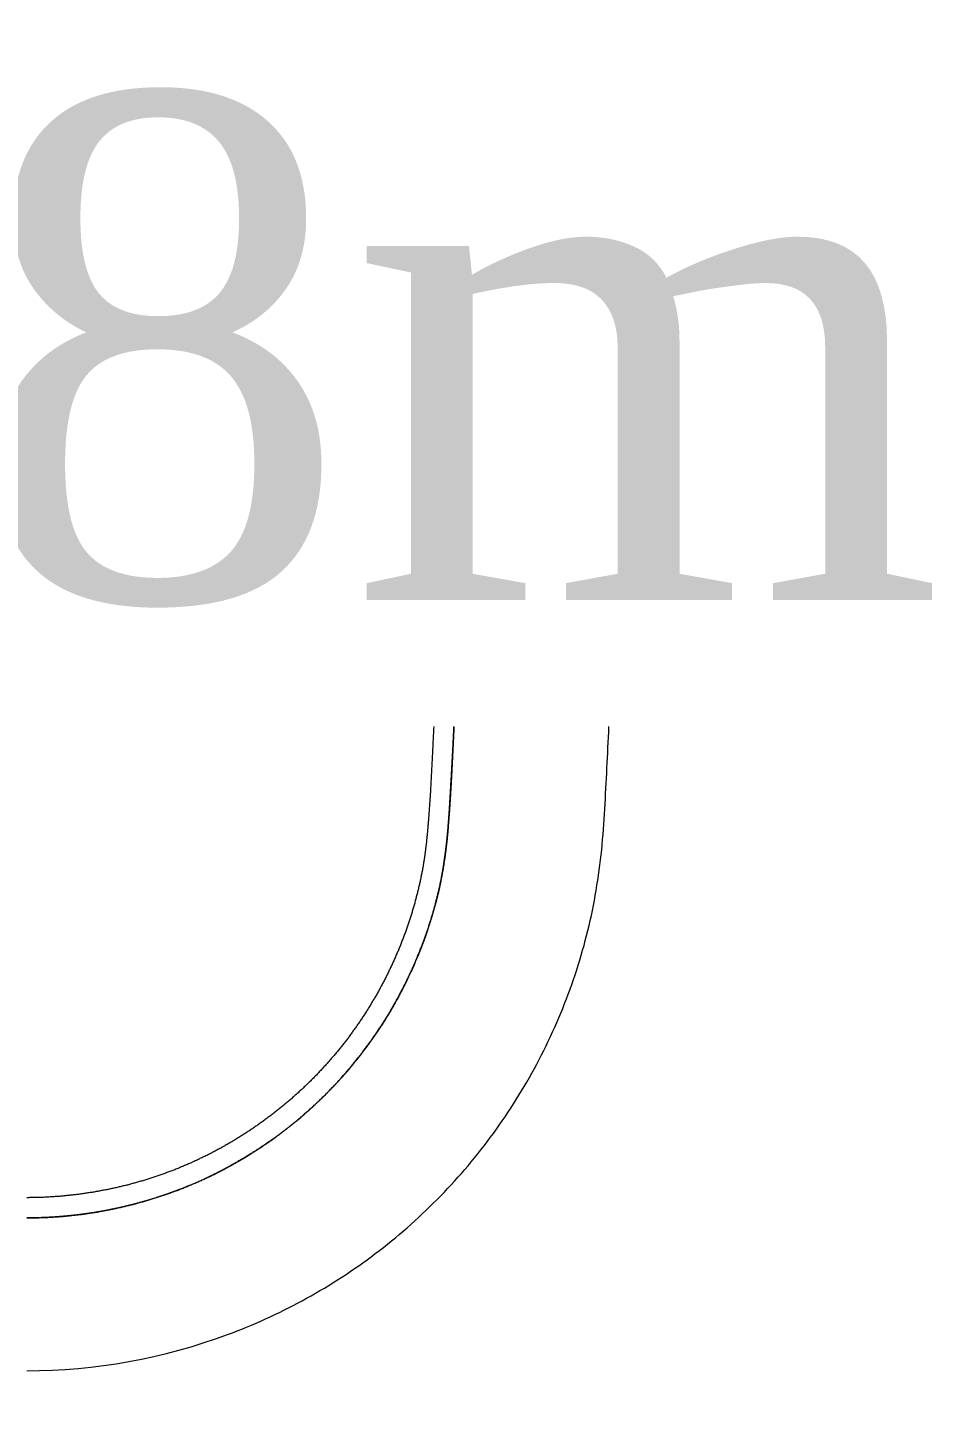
# Model space of a CAD drawing. Header units: millimetres. Extents: x 860 to 1444, y -43 to 267.
# Drawn here: x 1326.8619 to 1327.1323, y 259.6291 to 260.0381 of the extents above; entities that cross this region are included whole.
import ezdxf

# ---------------------------------------------------------------- set-up
doc = ezdxf.new("R2010")
doc.units = ezdxf.units.MM
doc.header["$MEASUREMENT"] = 0
doc.layers.add('furniture', color=251, linetype='Continuous', lineweight=5)
doc.layers.add('Furnitures', color=251, linetype='Continuous', lineweight=5)
doc.styles.add('Ari CENTER', font='times.ttf', dxfattribs={"height": 0.15})
doc.dimstyles.new('Ari New', dxfattribs={"dimtxt": 0.15, "dimasz": 0.1, "dimexe": 0.05, "dimexo": 0.25, "dimgap": 0.05, "dimtad": 0, "dimtoh": 1, "dimzin": 0, "dimdsep": 46, "dimtxsty": 'Ari CENTER', "dimblk": 'OBLIQUE', "dimcen": 0.09, "dimclrd": 251, "dimclre": 251, "dimclrt": 12, "dimadec": 0, "dimazin": 0, "dimtfac": 1, "dimtofl": 0, "dimtmove": 0, "dimatfit": 3, "dimldrblk": 'NONE', "dimfxl": 0, "dimtolj": 1, "dimtzin": 0, "dimarcsym": 0})

# ---------------------------------------------------------------- blocks, each defined once
blk = doc.blocks.new('nest 3')
at = {"layer": 'Furnitures', "color": 252, "true_color": 0x939598}
for p, q in [((14.841, 34.272), (14.841, 34.425)), ((14.841, 34.12), (14.841, 34.272)), ((14.841, 33.968), (14.841, 34.12)), ((14.841, 33.816), (14.841, 33.968)), ((14.841, 33.664), (14.841, 33.816)), ((14.841, 33.512), (14.841, 33.664)), ((14.841, 33.36), (14.841, 33.512)), ((14.841, 33.208), (14.841, 33.36)), ((14.841, 33.056), (14.841, 33.208)), ((14.841, 32.903), (14.841, 33.056)), ((14.841, 32.751), (14.841, 32.903)), ((14.841, 32.599), (14.841, 32.751)), ((14.841, 32.447), (14.841, 32.599)), ((14.841, 32.295), (14.841, 32.447)), ((14.839, 31.839), (14.84, 31.991)), ((14.84, 31.991), (14.841, 32.143)), ((14.841, 32.143), (14.841, 32.295)), ((14.837, 31.382), (14.838, 31.534)), ((14.838, 31.534), (14.839, 31.687)), ((14.839, 31.687), (14.839, 31.839)), ((14.836, 31.078), (14.837, 31.23)), ((14.837, 31.23), (14.837, 31.382)), ((14.834, 30.622), (14.835, 30.774)), ((14.835, 30.774), (14.836, 30.926)), ((14.836, 30.926), (14.836, 31.078)), ((14.832, 30.166), (14.833, 30.318)), ((14.833, 30.318), (14.834, 30.47)), ((14.834, 30.47), (14.834, 30.622)), ((1.805, 25.02), (1.747, 30.2)), ((14.83, 29.709), (14.831, 29.861)), ((14.831, 29.861), (14.832, 30.013)), ((14.832, 30.013), (14.832, 30.166)), ((14.828, 29.405), (14.829, 29.557)), ((14.829, 29.557), (14.83, 29.709)), ((14.823, 28.949), (14.825, 29.101)), ((14.825, 29.101), (14.826, 29.253)), ((14.826, 29.253), (14.828, 29.405)), ((14.819, 28.492), (14.82, 28.644)), ((14.82, 28.644), (14.822, 28.797)), ((14.822, 28.797), (14.823, 28.949)), ((14.816, 28.188), (14.817, 28.34)), ((14.817, 28.34), (14.819, 28.492)), ((14.811, 27.732), (14.813, 27.884)), ((14.813, 27.884), (14.814, 28.036)), ((14.814, 28.036), (14.816, 28.188)), ((14.806, 27.276), (14.808, 27.428)), ((14.808, 27.428), (14.809, 27.58)), ((14.809, 27.58), (14.811, 27.732)), ((14.803, 26.971), (14.805, 27.123)), ((14.805, 27.123), (14.806, 27.276)), ((14.796, 26.515), (14.798, 26.667)), ((14.798, 26.667), (14.801, 26.819)), ((14.801, 26.819), (14.803, 26.971)), ((14.789, 26.059), (14.791, 26.211)), ((14.791, 26.211), (14.793, 26.363)), ((14.793, 26.363), (14.796, 26.515)), ((14.784, 25.755), (14.786, 25.907)), ((14.786, 25.907), (14.789, 26.059)), ((14.776, 25.298), (14.779, 25.45)), ((14.779, 25.45), (14.781, 25.603)), ((14.781, 25.603), (14.784, 25.755)), ((14.769, 24.842), (14.771, 24.994)), ((14.771, 24.994), (14.774, 25.146)), ((14.774, 25.146), (14.776, 25.298)), ((14.763, 24.538), (14.766, 24.69)), ((14.766, 24.69), (14.769, 24.842)), ((14.753, 24.082), (14.757, 24.234)), ((14.757, 24.234), (14.76, 24.386)), ((14.76, 24.386), (14.763, 24.538)), ((14.743, 23.625), (14.746, 23.778)), ((14.746, 23.778), (14.75, 23.93)), ((14.75, 23.93), (14.753, 24.082)), ((14.733, 23.169), (14.736, 23.321)), ((14.736, 23.321), (14.74, 23.473)), ((14.74, 23.473), (14.743, 23.625)), ((14.726, 22.865), (14.729, 23.017)), ((14.729, 23.017), (14.733, 23.169)), ((14.716, 22.409), (14.719, 22.561)), ((14.719, 22.561), (14.723, 22.713)), ((14.723, 22.713), (14.726, 22.865)), ((14.704, 21.953), (14.708, 22.105)), ((14.708, 22.105), (14.712, 22.257)), ((14.712, 22.257), (14.716, 22.409)), ((14.695, 21.649), (14.7, 21.801)), ((14.7, 21.801), (14.704, 21.953)), ((14.683, 21.192), (14.687, 21.345)), ((14.687, 21.345), (14.691, 21.497)), ((14.691, 21.497), (14.695, 21.649)), ((14.67, 20.736), (14.674, 20.888)), ((14.674, 20.888), (14.678, 21.04)), ((14.678, 21.04), (14.683, 21.192)), ((14.661, 20.432), (14.666, 20.584)), ((14.666, 20.584), (14.67, 20.736)), ((14.647, 19.976), (14.652, 20.128)), ((14.652, 20.128), (14.657, 20.28)), ((14.657, 20.28), (14.661, 20.432)), ((14.632, 19.52), (14.637, 19.672)), ((14.637, 19.672), (14.642, 19.824)), ((14.642, 19.824), (14.647, 19.976)), ((14.622, 19.216), (14.627, 19.368)), ((14.627, 19.368), (14.632, 19.52)), ((14.606, 18.76), (14.611, 18.912)), ((14.611, 18.912), (14.616, 19.064)), ((14.616, 19.064), (14.622, 19.216)), ((14.591, 18.304), (14.596, 18.456)), ((14.596, 18.456), (14.601, 18.608)), ((14.601, 18.608), (14.606, 18.76)), ((14.574, 17.848), (14.58, 18)), ((14.58, 18), (14.586, 18.152)), ((14.586, 18.152), (14.591, 18.304)), ((14.562, 17.544), (14.568, 17.696)), ((14.568, 17.696), (14.574, 17.848)), ((14.545, 17.088), (14.551, 17.24)), ((14.551, 17.24), (14.556, 17.392)), ((14.556, 17.392), (14.562, 17.544)), ((14.527, 16.632), (14.533, 16.784)), ((14.533, 16.784), (14.539, 16.936)), ((14.539, 16.936), (14.545, 17.088)), ((14.514, 16.328), (14.52, 16.48)), ((14.52, 16.48), (14.527, 16.632)), ((14.495, 15.872), (14.501, 16.024)), ((14.501, 16.024), (14.508, 16.176)), ((14.508, 16.176), (14.514, 16.328)), ((14.476, 15.416), (14.482, 15.568)), ((14.482, 15.568), (14.489, 15.72)), ((14.489, 15.72), (14.495, 15.872)), ((14.462, 15.112), (14.469, 15.264)), ((14.469, 15.264), (14.476, 15.416)), ((14.443, 14.656), (14.449, 14.808)), ((14.449, 14.808), (14.456, 14.96)), ((14.456, 14.96), (14.462, 15.112)), ((14.422, 14.2), (14.429, 14.352)), ((14.429, 14.352), (14.436, 14.504)), ((14.436, 14.504), (14.443, 14.656)), ((14.408, 13.896), (14.415, 14.048)), ((14.415, 14.048), (14.422, 14.2)), ((14.388, 13.441), (14.395, 13.593)), ((14.395, 13.593), (14.402, 13.745)), ((14.402, 13.745), (14.408, 13.896)), ((14.367, 12.985), (14.374, 13.137)), ((14.374, 13.137), (14.381, 13.289)), ((14.381, 13.289), (14.388, 13.441)), ((14.345, 12.529), (14.352, 12.681)), ((14.352, 12.681), (14.36, 12.833)), ((14.36, 12.833), (14.367, 12.985)), ((14.33, 12.225), (14.338, 12.377)), ((14.338, 12.377), (14.345, 12.529)), ((14.307, 11.769), (14.315, 11.921)), ((14.315, 11.921), (14.323, 12.073)), ((14.323, 12.073), (14.33, 12.225)), ((14.283, 11.314), (14.291, 11.466)), ((14.291, 11.466), (14.299, 11.617)), ((14.299, 11.617), (14.307, 11.769)), ((14.265, 11.01), (14.274, 11.162)), ((14.274, 11.162), (14.283, 11.314)), ((14.234, 10.555), (14.244, 10.706)), ((14.244, 10.706), (14.255, 10.858)), ((14.255, 10.858), (14.265, 11.01)), ((14.197, 10.1), (14.21, 10.251)), ((14.21, 10.251), (14.223, 10.403)), ((14.223, 10.403), (14.234, 10.555)), ((14.167, 9.797), (14.182, 9.949)), ((14.182, 9.949), (14.197, 10.1)), ((14.11, 9.344), (14.129, 9.495)), ((14.129, 9.495), (14.149, 9.646)), ((14.149, 9.646), (14.167, 9.797)), ((14.043, 8.893), (14.067, 9.043)), ((14.067, 9.043), (14.091, 9.193)), ((14.091, 9.193), (14.11, 9.344)), ((13.965, 8.443), (13.994, 8.593)), ((13.994, 8.593), (14.019, 8.743)), ((14.019, 8.743), (14.043, 8.893)), ((13.907, 8.145), (13.936, 8.294)), ((13.936, 8.294), (13.965, 8.443)), ((13.808, 7.7), (13.842, 7.848)), ((13.842, 7.848), (13.876, 7.996)), ((13.876, 7.996), (13.907, 8.145)), ((13.698, 7.257), (13.737, 7.404)), ((13.737, 7.404), (13.773, 7.551)), ((13.773, 7.551), (13.808, 7.7)), ((13.576, 6.817), (13.619, 6.963)), ((13.619, 6.963), (13.659, 7.11)), ((13.659, 7.11), (13.698, 7.257)), ((13.488, 6.526), (13.532, 6.671)), ((13.532, 6.671), (13.576, 6.817)), ((13.346, 6.092), (13.394, 6.236)), ((13.394, 6.236), (13.443, 6.381)), ((13.443, 6.381), (13.488, 6.526)), ((13.192, 5.662), (13.245, 5.805)), ((13.245, 5.805), (13.298, 5.948)), ((13.298, 5.948), (13.346, 6.092)), ((13.027, 5.237), (13.085, 5.378)), ((13.085, 5.378), (13.14, 5.52)), ((13.14, 5.52), (13.192, 5.662)), ((12.854, 4.815), (12.911, 4.956)), ((12.911, 4.956), (12.969, 5.097)), ((12.969, 5.097), (13.027, 5.237)), ((12.664, 4.4), (12.727, 4.538)), ((12.727, 4.538), (12.791, 4.677)), ((12.791, 4.677), (12.854, 4.815)), ((12.466, 3.989), (12.535, 4.125)), ((12.535, 4.125), (12.601, 4.262)), ((12.601, 4.262), (12.664, 4.4)), ((12.26, 3.582), (12.329, 3.718)), ((12.329, 3.718), (12.397, 3.853)), ((12.397, 3.853), (12.466, 3.989)), ((12.039, 3.183), (12.112, 3.316)), ((12.112, 3.316), (12.186, 3.449)), ((12.186, 3.449), (12.26, 3.582)), ((11.808, 2.789), (11.887, 2.919)), ((11.887, 2.919), (11.965, 3.05)), ((11.965, 3.05), (12.039, 3.183)), ((11.569, 2.401), (11.651, 2.528)), ((11.651, 2.528), (11.73, 2.659)), ((11.73, 2.659), (11.808, 2.789)), ((11.319, 2.018), (11.402, 2.146)), ((11.402, 2.146), (11.486, 2.273)), ((11.486, 2.273), (11.569, 2.401)), ((10.97, 1.521), (11.059, 1.644)), ((11.059, 1.644), (11.147, 1.768)), ((11.147, 1.768), (11.233, 1.893)), ((11.233, 1.893), (11.319, 2.018)), ((10.697, 1.155), (10.788, 1.276)), ((10.788, 1.276), (10.88, 1.398)), ((10.88, 1.398), (10.97, 1.521)), ((10.413, 0.798), (10.509, 0.916)), ((10.509, 0.916), (10.603, 1.035)), ((10.603, 1.035), (10.697, 1.155)), ((10.021, 0.332), (10.12, 0.448)), ((10.12, 0.448), (10.219, 0.563)), ((10.219, 0.563), (10.316, 0.68)), ((10.316, 0.68), (10.413, 0.798)), ((9.716, -0.007), (9.819, 0.105)), ((9.819, 0.105), (9.92, 0.219)), ((9.92, 0.219), (10.021, 0.332)), ((9.296, -0.447), (9.402, -0.339)), ((9.402, -0.339), (9.508, -0.229)), ((9.508, -0.229), (9.613, -0.119)), ((9.613, -0.119), (9.716, -0.007)), ((8.86, -0.872), (8.97, -0.767)), ((8.97, -0.767), (9.08, -0.662)), ((9.08, -0.662), (9.188, -0.555)), ((9.188, -0.555), (9.296, -0.447)), ((8.41, -1.281), (8.524, -1.18)), ((8.524, -1.18), (8.637, -1.079)), ((8.637, -1.079), (8.749, -0.975)), ((8.749, -0.975), (8.86, -0.872)), ((7.945, -1.673), (8.062, -1.577)), ((8.062, -1.577), (8.179, -1.479)), ((8.179, -1.479), (8.295, -1.38)), ((8.295, -1.38), (8.41, -1.281)), ((7.467, -2.049), (7.588, -1.957)), ((7.588, -1.957), (7.707, -1.863)), ((7.707, -1.863), (7.827, -1.769)), ((7.827, -1.769), (7.945, -1.673)), ((6.851, -2.495), (6.975, -2.408)), ((6.975, -2.408), (7.1, -2.32)), ((7.1, -2.32), (7.222, -2.231)), ((7.222, -2.231), (7.345, -2.141)), ((7.345, -2.141), (7.467, -2.049)), ((6.215, -2.913), (6.344, -2.832)), ((6.344, -2.832), (6.472, -2.749)), ((6.472, -2.749), (6.599, -2.666)), ((6.599, -2.666), (6.725, -2.581)), ((6.725, -2.581), (6.851, -2.495)), ((5.562, -3.302), (5.694, -3.227)), ((5.694, -3.227), (5.825, -3.15)), ((5.825, -3.15), (5.956, -3.073)), ((5.956, -3.073), (6.086, -2.993)), ((6.086, -2.993), (6.215, -2.913)), ((4.756, -3.731), (4.892, -3.663)), ((4.892, -3.663), (5.027, -3.593)), ((5.027, -3.593), (5.162, -3.523)), ((5.162, -3.523), (5.296, -3.45)), ((5.296, -3.45), (5.43, -3.378)), ((5.43, -3.378), (5.562, -3.302)), ((3.929, -4.116), (4.068, -4.055)), ((4.068, -4.055), (4.207, -3.992)), ((4.207, -3.992), (4.345, -3.929)), ((4.345, -3.929), (4.483, -3.864)), ((4.483, -3.864), (4.62, -3.798)), ((4.62, -3.798), (4.756, -3.731)), ((3.082, -4.457), (3.225, -4.402)), ((3.225, -4.402), (3.367, -4.348)), ((3.367, -4.348), (3.508, -4.292)), ((3.508, -4.292), (3.649, -4.234)), ((3.649, -4.234), (3.789, -4.176)), ((3.789, -4.176), (3.929, -4.116))]:
    blk.add_line(p, q, dxfattribs=at)
blk.add_arc((-2.922, 11.716), 17.251, 270.147, 290.3691, dxfattribs=at)
for points in [[(-2.878, 34.308), (-2.481, 34.302)], [(-2.289, 34.298), (-2.878, 34.308)], [(-2.481, 34.302), (-2.085, 34.291)], [(-1.715, 34.271), (-2.289, 34.298)], [(-2.085, 34.291), (-1.888, 34.282)], [(-1.888, 34.282), (-1.69, 34.271)], [(-1.154, 34.227), (-1.715, 34.271)], [(-1.69, 34.271), (-1.641, 34.268)], [(-1.641, 34.268), (-1.592, 34.265)], [(-1.592, 34.265), (-1.543, 34.262)], [(-1.543, 34.262), (-1.494, 34.258)], [(-1.494, 34.258), (-1.395, 34.251)], [(-1.395, 34.251), (-1.297, 34.243)], [(-1.297, 34.243), (-0.905, 34.206)], [(-0.607, 34.168), (-1.154, 34.227)], [(-0.905, 34.206), (-0.514, 34.16)], [(-0.074, 34.092), (-0.607, 34.168)], [(-0.514, 34.16), (-0.125, 34.105)], [(-0.125, 34.105), (0.262, 34.039)], [(0.445, 34.001), (-0.074, 34.092)], [(0.262, 34.039), (0.648, 33.963)], [(0.951, 33.893), (0.445, 34.001)], [(0.648, 33.963), (1.032, 33.876)], [(-2.878, 33.708), (-2.376, 33.7)], [(-2.376, 33.7), (-1.875, 33.68)], [(-1.875, 33.68), (-1.374, 33.647)], [(-1.374, 33.647), (-0.873, 33.598)], [(-0.873, 33.598), (-0.374, 33.535)], [(1.443, 33.768), (0.951, 33.893)], [(1.032, 33.876), (1.223, 33.829)], [(1.223, 33.829), (1.414, 33.778)], [(1.414, 33.778), (1.51, 33.752)], [(1.92, 33.628), (1.443, 33.768)], [(1.51, 33.752), (1.605, 33.725)], [(1.605, 33.725), (1.7, 33.697)], [(1.7, 33.697), (1.795, 33.668)], [(1.795, 33.668), (2.173, 33.546)], [(2.384, 33.471), (1.92, 33.628)], [(2.173, 33.546), (2.547, 33.412)], [(-0.374, 33.535), (0.123, 33.454)], [(0.123, 33.454), (0.616, 33.355)], [(0.616, 33.355), (1.106, 33.238)], [(1.106, 33.238), (1.591, 33.102)], [(2.835, 33.299), (2.384, 33.471)], [(2.547, 33.412), (2.732, 33.34)], [(2.732, 33.34), (2.916, 33.266)], [(3.271, 33.11), (2.835, 33.299)], [(2.916, 33.266), (2.961, 33.247)], [(2.961, 33.247), (3.007, 33.227)], [(3.007, 33.227), (3.052, 33.208)], [(3.052, 33.208), (3.097, 33.188)], [(3.097, 33.188), (3.187, 33.148)], [(3.187, 33.148), (3.277, 33.108)], [(1.591, 33.102), (2.07, 32.946)], [(2.07, 32.946), (2.541, 32.77)], [(2.541, 32.77), (3.003, 32.572)], [(3.679, 32.912), (3.271, 33.11)], [(3.277, 33.108), (3.631, 32.937)], [(3.631, 32.937), (3.979, 32.754)], [(4.076, 32.699), (3.679, 32.912)], [(3.979, 32.754), (4.15, 32.657)], [(3.003, 32.572), (3.456, 32.352)], [(3.456, 32.352), (3.897, 32.11)], [(4.463, 32.469), (4.076, 32.699)], [(4.15, 32.657), (4.319, 32.558)], [(4.319, 32.558), (4.403, 32.507)], [(4.403, 32.507), (4.486, 32.455)], [(4.84, 32.224), (4.463, 32.469)], [(4.486, 32.455), (4.57, 32.403)], [(4.57, 32.403), (4.652, 32.349)], [(4.652, 32.349), (4.979, 32.128)], [(3.897, 32.11), (4.326, 31.845)], [(5.206, 31.963), (4.84, 32.224)], [(4.979, 32.128), (5.299, 31.894)], [(5.562, 31.686), (5.206, 31.963)], [(4.326, 31.845), (4.74, 31.56)], [(4.74, 31.56), (5.14, 31.255)], [(5.299, 31.894), (5.455, 31.772)], [(5.455, 31.772), (5.61, 31.647)], [(5.907, 31.393), (5.562, 31.686)], [(5.61, 31.647), (5.687, 31.584)], [(5.687, 31.584), (5.762, 31.52)], [(5.762, 31.52), (5.8, 31.487)], [(-2.878, 31.212), (-0.949, 31.202)], [(-0.949, 31.202), (0.979, 31.177)], [(0.979, 31.177), (0.985, 31.177)], [(0.985, 31.177), (0.991, 31.177)], [(0.991, 31.177), (0.997, 31.176)], [(0.997, 31.176), (1.002, 31.176)], [(1.002, 31.176), (1.008, 31.176)], [(1.008, 31.176), (1.014, 31.175)], [(1.014, 31.175), (1.02, 31.175)], [(1.02, 31.175), (1.026, 31.174)], [(1.026, 31.174), (1.032, 31.173)], [(1.032, 31.173), (1.038, 31.173)], [(1.038, 31.173), (1.044, 31.172)], [(1.044, 31.172), (1.051, 31.171)], [(1.051, 31.171), (1.057, 31.17)], [(1.057, 31.17), (1.063, 31.169)], [(1.063, 31.169), (1.069, 31.168)], [(1.069, 31.168), (1.075, 31.167)], [(1.075, 31.167), (1.081, 31.166)], [(1.081, 31.166), (1.088, 31.164)], [(1.088, 31.164), (1.094, 31.163)], [(1.094, 31.163), (1.1, 31.161)], [(1.1, 31.161), (1.106, 31.16)], [(1.106, 31.16), (1.113, 31.158)], [(1.113, 31.158), (1.119, 31.157)], [(1.119, 31.157), (1.125, 31.155)], [(1.125, 31.155), (1.132, 31.153)], [(1.132, 31.153), (1.138, 31.151)], [(1.138, 31.151), (1.144, 31.149)], [(1.144, 31.149), (1.151, 31.147)], [(1.151, 31.147), (1.157, 31.145)], [(1.157, 31.145), (1.163, 31.143)], [(1.163, 31.143), (1.17, 31.141)], [(1.17, 31.141), (1.176, 31.138)], [(1.176, 31.138), (1.183, 31.136)], [(1.183, 31.136), (1.189, 31.133)], [(1.189, 31.133), (1.195, 31.131)], [(1.195, 31.131), (1.202, 31.128)], [(1.202, 31.128), (1.208, 31.126)], [(1.208, 31.126), (1.215, 31.123)], [(1.215, 31.123), (1.221, 31.12)], [(1.221, 31.12), (1.228, 31.117)], [(1.228, 31.117), (1.234, 31.114)], [(1.234, 31.114), (1.241, 31.111)], [(1.241, 31.111), (1.247, 31.107)], [(1.247, 31.107), (1.254, 31.104)], [(1.254, 31.104), (1.26, 31.101)], [(1.26, 31.101), (1.267, 31.097)], [(1.267, 31.097), (1.273, 31.094)], [(1.273, 31.094), (1.279, 31.09)], [(1.279, 31.09), (1.286, 31.086)], [(1.286, 31.086), (1.292, 31.083)], [(1.292, 31.083), (1.299, 31.079)], [(5.14, 31.255), (5.525, 30.93)], [(5.8, 31.487), (5.838, 31.455)], [(5.838, 31.455), (5.875, 31.422)], [(5.875, 31.422), (5.912, 31.389)], [(6.233, 31.093), (5.907, 31.393)], [(5.912, 31.389), (6.299, 31.031)], [(6.548, 30.779), (6.233, 31.093)], [(1.299, 31.079), (1.305, 31.075)], [(1.305, 31.075), (1.312, 31.071)], [(1.312, 31.071), (1.318, 31.067)], [(1.318, 31.067), (1.325, 31.063)], [(1.325, 31.063), (1.331, 31.058)], [(1.331, 31.058), (1.337, 31.054)], [(1.337, 31.054), (1.344, 31.049)], [(1.344, 31.049), (1.35, 31.045)], [(1.35, 31.045), (1.356, 31.04)], [(1.356, 31.04), (1.363, 31.036)], [(1.363, 31.036), (1.369, 31.031)], [(1.369, 31.031), (1.375, 31.026)], [(1.375, 31.026), (1.382, 31.021)], [(1.382, 31.021), (1.388, 31.016)], [(1.388, 31.016), (1.394, 31.011)], [(1.394, 31.011), (1.4, 31.006)], [(1.4, 31.006), (1.406, 31)], [(1.406, 31), (1.413, 30.995)], [(1.413, 30.995), (1.419, 30.989)], [(1.419, 30.989), (1.425, 30.984)], [(1.425, 30.984), (1.431, 30.978)], [(1.431, 30.978), (1.437, 30.973)], [(1.437, 30.973), (1.443, 30.967)], [(1.443, 30.967), (1.449, 30.961)], [(1.449, 30.961), (1.455, 30.955)], [(1.455, 30.955), (1.461, 30.949)], [(1.461, 30.949), (1.467, 30.943)], [(1.467, 30.943), (1.472, 30.937)], [(1.472, 30.937), (1.478, 30.93)], [(1.478, 30.93), (1.484, 30.924)], [(1.484, 30.924), (1.49, 30.917)], [(1.49, 30.917), (1.495, 30.911)], [(1.495, 30.911), (1.501, 30.904)], [(1.501, 30.904), (1.507, 30.898)], [(1.507, 30.898), (1.512, 30.891)], [(1.512, 30.891), (1.518, 30.884)], [(1.518, 30.884), (1.523, 30.877)], [(1.523, 30.877), (1.529, 30.87)], [(1.529, 30.87), (1.534, 30.863)], [(1.534, 30.863), (1.539, 30.856)], [(1.539, 30.856), (1.544, 30.849)], [(1.544, 30.849), (1.552, 30.838)], [(1.552, 30.838), (1.56, 30.827)], [(1.56, 30.827), (1.567, 30.815)], [(1.567, 30.815), (1.575, 30.803)], [(1.575, 30.803), (1.582, 30.792)], [(1.582, 30.792), (1.59, 30.779)], [(1.59, 30.779), (1.597, 30.767)], [(1.597, 30.767), (1.604, 30.754)], [(1.604, 30.754), (1.611, 30.741)], [(1.611, 30.741), (1.618, 30.728)], [(1.618, 30.729), (1.618, 30.73)], [(1.618, 30.73), (1.618, 30.73)], [(1.618, 30.73), (1.618, 30.73)], [(1.618, 30.73), (1.618, 30.73)], [(1.618, 30.73), (1.618, 30.73)], [(1.618, 30.73), (1.618, 30.73)], [(1.618, 30.73), (1.619, 30.729)], [(1.618, 30.728), (1.625, 30.715)], [(1.619, 30.729), (1.619, 30.729)], [(1.619, 30.729), (1.62, 30.728)], [(1.62, 30.728), (1.621, 30.726)], [(1.621, 30.726), (1.626, 30.719)], [(1.625, 30.715), (1.632, 30.701)], [(1.626, 30.719), (1.631, 30.712)], [(1.631, 30.712), (1.648, 30.68)], [(1.632, 30.701), (1.639, 30.687)], [(1.639, 30.687), (1.645, 30.673)], [(1.648, 30.68), (1.664, 30.647)], [(5.525, 30.93), (5.841, 30.637)], [(6.299, 31.031), (6.666, 30.656)], [(6.851, 30.452), (6.548, 30.779)], [(1.645, 30.673), (1.652, 30.659)], [(1.652, 30.659), (1.658, 30.644)], [(1.658, 30.644), (1.664, 30.629)], [(1.664, 30.647), (1.704, 30.528)], [(1.664, 30.629), (1.67, 30.614)], [(1.67, 30.614), (1.675, 30.599)], [(1.675, 30.599), (1.681, 30.584)], [(1.681, 30.584), (1.686, 30.568)], [(1.686, 30.568), (1.691, 30.552)], [(1.691, 30.552), (1.696, 30.536)], [(1.696, 30.536), (1.701, 30.519)], [(1.701, 30.519), (1.706, 30.503)], [(1.704, 30.528), (1.731, 30.406)], [(1.706, 30.503), (1.71, 30.486)], [(1.71, 30.486), (1.714, 30.469)], [(1.714, 30.469), (1.718, 30.452)], [(1.718, 30.452), (1.721, 30.434)], [(1.721, 30.434), (1.725, 30.417)], [(1.725, 30.417), (1.728, 30.399)], [(1.728, 30.399), (1.731, 30.381)], [(1.731, 30.406), (1.743, 30.304)], [(1.731, 30.381), (1.734, 30.363)], [(1.734, 30.363), (1.736, 30.345)], [(1.736, 30.345), (1.738, 30.327)], [(1.738, 30.327), (1.74, 30.308)], [(1.74, 30.308), (1.742, 30.289)], [(1.742, 30.289), (1.743, 30.271)], [(1.743, 30.304), (1.747, 30.2)], [(1.743, 30.271), (1.745, 30.252)], [(5.841, 30.637), (6.146, 30.331)], [(6.146, 30.331), (6.437, 30.013)], [(6.666, 30.656), (7.014, 30.266)], [(7.142, 30.112), (6.851, 30.452)], [(7.014, 30.266), (7.263, 29.963)], [(1.745, 30.252), (1.745, 30.233)], [(1.745, 30.233), (1.746, 30.214)], [(1.746, 30.214), (1.747, 30.195)], [(6.437, 30.013), (6.716, 29.683)], [(7.421, 29.758), (7.142, 30.112)], [(7.263, 29.963), (7.502, 29.652)], [(6.716, 29.683), (6.982, 29.344)], [(7.689, 29.391), (7.421, 29.758)], [(7.502, 29.652), (7.617, 29.494)], [(7.617, 29.494), (7.73, 29.333)], [(6.982, 29.344), (7.235, 28.994)], [(7.946, 29.011), (7.689, 29.391)], [(7.73, 29.333), (7.786, 29.252)], [(7.786, 29.252), (7.841, 29.171)], [(7.841, 29.171), (7.868, 29.13)], [(7.868, 29.13), (7.896, 29.089)], [(7.896, 29.089), (7.923, 29.047)], [(7.923, 29.047), (7.949, 29.006)], [(7.235, 28.994), (7.474, 28.635)], [(7.474, 28.635), (7.736, 28.205)], [(8.218, 28.569), (7.946, 29.011)], [(7.949, 29.006), (8.159, 28.67)], [(8.159, 28.67), (8.358, 28.327)], [(8.473, 28.115), (8.218, 28.569)], [(8.358, 28.327), (8.454, 28.153)], [(7.736, 28.205), (7.979, 27.766)], [(8.454, 28.153), (8.546, 27.977)], [(8.711, 27.649), (8.473, 28.115)], [(8.546, 27.977), (8.592, 27.889)], [(8.592, 27.889), (8.636, 27.8)], [(7.979, 27.766), (8.204, 27.316)], [(8.636, 27.8), (8.68, 27.712)], [(8.68, 27.712), (8.723, 27.623)], [(8.93, 27.169), (8.711, 27.649)], [(8.723, 27.623), (8.889, 27.264)], [(8.204, 27.316), (8.411, 26.858)], [(8.889, 27.264), (9.044, 26.902)], [(9.133, 26.676), (8.93, 27.169)], [(1.8, 26.815), (1.8, 26.816)], [(8.411, 26.858), (8.6, 26.391)], [(9.044, 26.902), (9.187, 26.536)], [(9.318, 26.171), (9.133, 26.676)], [(8.6, 26.391), (8.77, 25.918)], [(9.187, 26.536), (9.32, 26.166)], [(8.77, 25.918), (8.923, 25.438)], [(9.478, 25.675), (9.318, 26.171)], [(9.32, 26.166), (9.443, 25.792)], [(9.443, 25.792), (9.555, 25.414)], [(8.923, 25.438), (9.058, 24.953)], [(9.621, 25.172), (9.478, 25.675)], [(9.555, 25.414), (9.607, 25.224)], [(1.794, 24.89), (1.805, 25.02)], [(9.058, 24.953), (9.175, 24.463)], [(9.607, 25.224), (9.657, 25.033)], [(9.746, 24.662), (9.621, 25.172)], [(9.657, 25.033), (9.704, 24.841)], [(1.731, 24.388), (1.755, 24.547)], [(1.748, 24.51), (1.754, 24.552)], [(1.754, 24.552), (1.76, 24.595)], [(1.755, 24.547), (1.767, 24.636)], [(1.76, 24.595), (1.766, 24.638)], [(1.766, 24.638), (1.769, 24.66)], [(1.767, 24.636), (1.777, 24.726)], [(1.769, 24.66), (1.772, 24.682)], [(1.772, 24.682), (1.773, 24.693)], [(1.773, 24.693), (1.774, 24.704)], [(1.774, 24.704), (1.776, 24.715)], [(1.776, 24.721), (1.777, 24.722)], [(1.776, 24.718), (1.776, 24.721)], [(1.776, 24.715), (1.776, 24.718)], [(1.777, 24.726), (1.786, 24.809)], [(1.777, 24.724), (1.777, 24.725), (1.777, 24.726)], [(1.777, 24.726), (1.777, 24.726)], [(1.777, 24.726), (1.777, 24.726)], [(1.777, 24.726), (1.777, 24.726)], [(1.777, 24.726), (1.777, 24.726)], [(1.777, 24.726), (1.777, 24.726)], [(1.777, 24.726), (1.777, 24.726)], [(1.777, 24.723), (1.777, 24.724)], [(1.777, 24.722), (1.777, 24.723)], [(1.786, 24.809), (1.794, 24.89)], [(9.704, 24.841), (9.749, 24.649)], [(9.852, 24.146), (9.746, 24.662)], [(9.749, 24.649), (9.83, 24.26)], [(1.668, 24.072), (1.703, 24.229)], [(1.673, 24.119), (1.682, 24.155)], [(1.682, 24.155), (1.69, 24.192)], [(1.69, 24.192), (1.698, 24.23)], [(1.698, 24.23), (1.713, 24.307)], [(1.703, 24.229), (1.731, 24.388)], [(1.713, 24.307), (1.728, 24.386)], [(1.728, 24.386), (1.735, 24.427)], [(1.735, 24.427), (1.742, 24.468)], [(1.742, 24.468), (1.748, 24.51)], [(9.175, 24.463), (9.274, 23.969)], [(9.83, 24.26), (9.902, 23.87)], [(9.941, 23.623), (9.852, 24.146)], [(1.527, 23.617), (1.579, 23.768)], [(1.557, 23.705), (1.575, 23.762)], [(1.575, 23.762), (1.593, 23.821)], [(1.579, 23.768), (1.626, 23.919)], [(1.593, 23.821), (1.612, 23.883)], [(1.612, 23.883), (1.63, 23.947)], [(1.626, 23.919), (1.668, 24.072)], [(1.63, 23.947), (1.648, 24.014)], [(1.648, 24.014), (1.665, 24.083)], [(1.665, 24.083), (1.673, 24.119)], [(9.274, 23.969), (9.357, 23.472)], [(9.902, 23.87), (9.933, 23.674)], [(1.35, 23.177), (1.41, 23.314)], [(1.41, 23.314), (1.439, 23.384)], [(1.439, 23.384), (1.467, 23.455)], [(1.467, 23.455), (1.48, 23.49)], [(1.48, 23.49), (1.494, 23.526)], [(1.494, 23.526), (1.501, 23.544)], [(1.501, 23.544), (1.507, 23.562)], [(1.507, 23.562), (1.511, 23.571)], [(1.511, 23.571), (1.514, 23.58)], [(1.514, 23.58), (1.517, 23.59)], [(1.517, 23.59), (1.518, 23.592)], [(1.518, 23.592), (1.519, 23.595)], [(1.519, 23.595), (1.52, 23.596)], [(1.52, 23.599), (1.538, 23.651)], [(1.52, 23.599), (1.524, 23.608)], [(1.52, 23.598), (1.52, 23.599)], [(1.52, 23.599), (1.52, 23.599)], [(1.52, 23.599), (1.52, 23.599)], [(1.52, 23.599), (1.52, 23.599)], [(1.52, 23.597), (1.52, 23.598)], [(1.52, 23.598), (1.52, 23.598)], [(1.52, 23.598), (1.52, 23.598)], [(1.52, 23.598), (1.52, 23.598)], [(1.52, 23.598), (1.52, 23.598)], [(1.52, 23.596), (1.52, 23.597)], [(1.524, 23.608), (1.527, 23.617)], [(1.538, 23.651), (1.557, 23.705)], [(9.357, 23.472), (9.421, 22.972)], [(9.933, 23.674), (9.963, 23.478)], [(10.012, 23.092), (9.941, 23.623)], [(9.963, 23.478), (9.976, 23.381)], [(9.976, 23.381), (9.989, 23.283)], [(1.189, 22.852), (1.223, 22.915)], [(1.223, 22.915), (1.255, 22.979)], [(1.255, 22.979), (1.287, 23.044)], [(1.287, 23.044), (1.35, 23.177)], [(9.421, 22.972), (9.469, 22.471)], [(9.989, 23.283), (9.995, 23.234)], [(9.995, 23.234), (10.001, 23.185)], [(10.001, 23.185), (10.007, 23.136)], [(10.007, 23.136), (10.013, 23.087)], [(10.063, 22.567), (10.012, 23.092)], [(10.013, 23.087), (10.053, 22.696)], [(0.978, 22.492), (0.991, 22.512)], [(0.991, 22.512), (0.998, 22.522)], [(0.998, 22.522), (1.004, 22.532)], [(1.004, 22.532), (1.01, 22.542)], [(1.01, 22.542), (1.012, 22.545)], [(1.012, 22.545), (1.013, 22.547)], [(1.013, 22.547), (1.014, 22.548)], [(1.014, 22.548), (1.015, 22.549)], [(1.015, 22.55), (1.015, 22.551)], [(1.015, 22.551), (1.016, 22.551)], [(1.015, 22.549), (1.015, 22.55)], [(1.016, 22.552), (1.052, 22.61)], [(1.016, 22.551), (1.016, 22.552)], [(1.016, 22.552), (1.016, 22.552)], [(1.016, 22.552), (1.016, 22.552)], [(1.016, 22.552), (1.016, 22.552)], [(1.016, 22.552), (1.016, 22.552)], [(1.016, 22.552), (1.016, 22.552)], [(1.016, 22.552), (1.016, 22.552)], [(1.016, 22.552), (1.016, 22.552)], [(1.016, 22.552), (1.016, 22.552)], [(1.016, 22.551), (1.016, 22.551)], [(1.052, 22.61), (1.087, 22.669)], [(1.087, 22.669), (1.121, 22.729)], [(1.121, 22.729), (1.156, 22.79)], [(1.156, 22.79), (1.189, 22.852)], [(10.053, 22.696), (10.083, 22.304)], [(10.096, 22.045), (10.063, 22.567)], [(0.656, 22.045), (0.705, 22.106)], [(0.705, 22.106), (0.751, 22.165)], [(0.751, 22.165), (0.793, 22.222)], [(0.793, 22.222), (0.833, 22.276)], [(0.833, 22.276), (0.87, 22.328)], [(0.87, 22.328), (0.904, 22.378)], [(0.904, 22.378), (0.935, 22.425)], [(0.935, 22.425), (0.964, 22.47)], [(0.964, 22.47), (0.978, 22.492)], [(9.469, 22.471), (9.499, 21.969)], [(10.083, 22.304), (10.094, 22.108)], [(10.094, 22.108), (10.102, 21.912)], [(0.285, 21.644), (0.357, 21.714)], [(0.357, 21.714), (0.424, 21.783)], [(0.424, 21.783), (0.488, 21.851)], [(0.488, 21.851), (0.548, 21.917)], [(0.548, 21.917), (0.604, 21.982)], [(0.604, 21.982), (0.656, 22.045)], [(9.499, 21.969), (9.51, 21.466)], [(10.11, 21.526), (10.096, 22.045)], [(10.102, 21.912), (10.108, 21.716)], [(10.108, 21.716), (10.111, 21.52)], [(-0.168, 21.265), (-0.106, 21.311)], [(-0.106, 21.311), (-0.043, 21.36)], [(-0.043, 21.36), (0.02, 21.411)], [(0.02, 21.411), (0.085, 21.465)], [(0.085, 21.465), (0.151, 21.522)], [(0.151, 21.522), (0.184, 21.551)], [(0.184, 21.551), (0.218, 21.582)], [(0.218, 21.582), (0.234, 21.597)], [(0.234, 21.597), (0.251, 21.613)], [(0.251, 21.613), (0.26, 21.621)], [(0.26, 21.621), (0.268, 21.628)], [(0.268, 21.628), (0.272, 21.632)], [(0.272, 21.632), (0.276, 21.636)], [(0.276, 21.636), (0.278, 21.638)], [(0.278, 21.638), (0.281, 21.64)], [(0.281, 21.64), (0.282, 21.641)], [(0.282, 21.641), (0.283, 21.643)], [(0.283, 21.643), (0.284, 21.643)], [(0.284, 21.643), (0.284, 21.644)], [(0.284, 21.644), (0.284, 21.644), (0.285, 21.644)], [(0.284, 21.644), (0.285, 21.644)], [(0.285, 21.644), (0.285, 21.644)], [(0.285, 21.644), (0.285, 21.644)], [(9.51, 21.466), (9.507, 21.089)], [(10.111, 21.52), (10.109, 21.128)], [(10.109, 21.262), (10.11, 21.405)], [(10.11, 21.405), (10.11, 21.526)], [(-0.855, 20.845), (-0.786, 20.881)], [(-0.786, 20.881), (-0.751, 20.899)], [(-0.751, 20.899), (-0.717, 20.917)], [(-0.717, 20.917), (-0.699, 20.927)], [(-0.699, 20.927), (-0.682, 20.936)], [(-0.682, 20.936), (-0.674, 20.941)], [(-0.674, 20.941), (-0.665, 20.946)], [(-0.665, 20.946), (-0.661, 20.948)], [(-0.661, 20.948), (-0.657, 20.95)], [(-0.657, 20.95), (-0.654, 20.952)], [(-0.654, 20.952), (-0.652, 20.953)], [(-0.652, 20.953), (-0.651, 20.953)], [(-0.651, 20.953), (-0.65, 20.954)], [(-0.65, 20.954), (-0.649, 20.955)], [(-0.65, 20.954), (-0.65, 20.954)], [(-0.649, 20.955), (-0.649, 20.955)], [(-0.649, 20.955), (-0.648, 20.955)], [(-0.648, 20.955), (-0.602, 20.981)], [(-0.648, 20.955), (-0.648, 20.955)], [(-0.648, 20.955), (-0.648, 20.955)], [(-0.648, 20.955), (-0.648, 20.955)], [(-0.648, 20.955), (-0.648, 20.955)], [(-0.648, 20.955), (-0.648, 20.955)], [(-0.602, 20.981), (-0.554, 21.009)], [(-0.554, 21.009), (-0.504, 21.039)], [(-0.504, 21.039), (-0.452, 21.072)], [(-0.452, 21.072), (-0.399, 21.106)], [(-0.399, 21.106), (-0.343, 21.142)], [(-0.343, 21.142), (-0.286, 21.181)], [(-0.286, 21.181), (-0.228, 21.222)], [(-0.228, 21.222), (-0.168, 21.265)], [(9.507, 21.089), (9.498, 20.711)], [(10.096, 20.706), (10.102, 20.912)], [(10.109, 21.128), (10.1, 20.736)], [(10.102, 20.912), (10.106, 21.098)], [(10.106, 21.098), (10.109, 21.262)], [(-2.048, 20.431), (-1.908, 20.462)], [(-1.908, 20.462), (-1.768, 20.498)], [(-1.768, 20.498), (-1.627, 20.538)], [(-1.627, 20.538), (-1.486, 20.583)], [(-1.486, 20.583), (-1.345, 20.633)], [(-1.345, 20.633), (-1.204, 20.688)], [(-1.204, 20.688), (-1.064, 20.747)], [(-1.064, 20.747), (-0.924, 20.811)], [(-0.924, 20.811), (-0.855, 20.845)], [(9.498, 20.711), (9.485, 20.334)], [(10.081, 20.228), (10.089, 20.478)], [(10.094, 20.54), (10.086, 20.344)], [(10.089, 20.478), (10.096, 20.706)], [(10.1, 20.736), (10.094, 20.54)], [(-2.866, 20.329), (-2.732, 20.336)], [(-2.732, 20.336), (-2.598, 20.347)], [(-2.598, 20.347), (-2.462, 20.362)], [(-2.462, 20.362), (-2.325, 20.381)], [(-2.325, 20.381), (-2.187, 20.404)], [(-2.187, 20.404), (-2.048, 20.431)], [(9.485, 20.334), (9.442, 19.202)], [(10.071, 19.957), (10.081, 20.228)], [(10.077, 20.099), (10.073, 20.001)], [(10.083, 20.246), (10.077, 20.099)], [(10.086, 20.344), (10.083, 20.246)], [(10.073, 20.001), (10.012, 18.383)], [(10.057, 19.586), (10.071, 19.957)], [(10.031, 18.902), (10.057, 19.586)], [(9.442, 19.202), (9.414, 18.447)], [(10.007, 18.299), (10.031, 18.902)], [(9.414, 18.447), (9.383, 17.693)], [(10.012, 18.383), (9.947, 16.815)], [(9.986, 17.776), (10.007, 18.299)], [(9.383, 17.693), (9.351, 16.939)], [(9.968, 17.333), (9.986, 17.776)], [(9.953, 16.971), (9.968, 17.333)], [(9.351, 16.939), (9.281, 15.43)], [(9.947, 16.815), (9.873, 15.246)], [(9.924, 16.321), (9.946, 16.82)], [(9.946, 16.82), (9.953, 16.971)], [(9.902, 15.841), (9.924, 16.321)], [(9.881, 15.381), (9.902, 15.841)], [(9.281, 15.43), (9.208, 13.922)], [(9.873, 15.246), (9.798, 13.677)], [(9.86, 14.941), (9.881, 15.381)], [(9.84, 14.52), (9.86, 14.941)], [(9.821, 14.118), (9.84, 14.52)], [(9.208, 13.922), (9.172, 13.168)], [(9.802, 13.736), (9.821, 14.118)], [(9.798, 13.677), (9.779, 13.285)], [(9.784, 13.374), (9.802, 13.736)], [(9.172, 13.168), (9.135, 12.413)], [(9.779, 13.285), (9.76, 12.893)], [(9.767, 13.031), (9.784, 13.374)], [(9.734, 12.404), (9.75, 12.707)], [(9.76, 12.893), (9.741, 12.501)], [(9.75, 12.707), (9.767, 13.031)], [(9.135, 12.413), (9.094, 11.66)], [(9.718, 12.119), (9.734, 12.404)], [(9.741, 12.501), (9.721, 12.109)], [(9.703, 11.854), (9.718, 12.119)], [(9.71, 11.913), (9.704, 11.815)], [(9.721, 12.109), (9.71, 11.913)], [(9.094, 11.66), (9.044, 10.906)], [(9.687, 11.521), (9.675, 11.325)], [(9.676, 11.383), (9.689, 11.609)], [(9.699, 11.717), (9.687, 11.521)], [(9.689, 11.609), (9.703, 11.854)], [(9.704, 11.815), (9.699, 11.717)], [(9.675, 11.325), (9.648, 10.933)], [(9.65, 10.99), (9.663, 11.177)], [(9.663, 11.177), (9.676, 11.383)], [(9.044, 10.906), (9.013, 10.53)], [(9.648, 10.933), (9.617, 10.542)], [(9.617, 10.547), (9.627, 10.675)], [(9.627, 10.675), (9.639, 10.823)], [(9.639, 10.823), (9.65, 10.99)], [(9.013, 10.53), (8.976, 10.154)], [(9.578, 10.146), (9.617, 10.547)], [(9.59, 10.249), (9.579, 10.151)], [(9.599, 10.346), (9.59, 10.249)], [(9.604, 10.395), (9.599, 10.346)], [(9.609, 10.444), (9.604, 10.395)], [(9.613, 10.493), (9.609, 10.444)], [(9.617, 10.542), (9.613, 10.493)], [(8.976, 10.154), (8.929, 9.78)], [(9.53, 9.761), (9.578, 10.146)], [(9.557, 9.956), (9.532, 9.762)], [(9.579, 10.151), (9.557, 9.956)], [(8.87, 9.407), (8.771, 8.913)], [(8.929, 9.78), (8.87, 9.407)], [(9.532, 9.762), (9.473, 9.376)], [(9.474, 9.391), (9.53, 9.761)], [(9.337, 8.696), (9.41, 9.036)], [(9.473, 9.376), (9.402, 8.993)], [(9.41, 9.036), (9.474, 9.391)], [(8.771, 8.913), (8.649, 8.425)], [(9.224, 8.249), (9.337, 8.696)], [(9.318, 8.615), (9.271, 8.427)], [(9.34, 8.709), (9.318, 8.615)], [(9.362, 8.804), (9.34, 8.709)], [(9.382, 8.898), (9.362, 8.804)], [(9.402, 8.993), (9.382, 8.898)], [(8.649, 8.425), (8.507, 7.942)], [(9.093, 7.804), (9.224, 8.249)], [(9.221, 8.24), (9.113, 7.868)], [(9.271, 8.427), (9.221, 8.24)], [(8.507, 7.942), (8.344, 7.466)], [(8.944, 7.361), (9.093, 7.804)], [(9.113, 7.868), (8.993, 7.499)], [(8.344, 7.466), (8.162, 6.996)], [(8.961, 7.408), (8.929, 7.316)], [(8.993, 7.499), (8.961, 7.408)], [(8.162, 6.996), (7.96, 6.535)], [(8.778, 6.919), (8.944, 7.361)], [(8.861, 7.134), (8.791, 6.952)], [(8.895, 7.225), (8.861, 7.134)], [(8.929, 7.316), (8.895, 7.225)], [(8.718, 6.771), (8.564, 6.413)], [(8.584, 6.457), (8.778, 6.919)], [(8.791, 6.952), (8.718, 6.771)], [(7.96, 6.535), (7.74, 6.083)], [(8.372, 6.005), (8.584, 6.457)], [(8.564, 6.413), (8.398, 6.059)], [(7.74, 6.083), (7.5, 5.64)], [(8.143, 5.562), (8.372, 6.005)], [(8.398, 6.059), (8.161, 5.595)], [(7.5, 5.64), (7.242, 5.208)], [(7.897, 5.129), (8.143, 5.562)], [(8.161, 5.595), (7.905, 5.143)], [(7.242, 5.208), (6.966, 4.787)], [(7.905, 5.143), (7.632, 4.702)], [(7.634, 4.706), (7.897, 5.129)], [(6.966, 4.787), (6.673, 4.378)], [(7.341, 4.275), (7.634, 4.706)], [(7.525, 4.54), (7.47, 4.46)], [(7.552, 4.581), (7.525, 4.54)], [(7.578, 4.621), (7.552, 4.581)], [(7.605, 4.661), (7.578, 4.621)], [(7.632, 4.702), (7.605, 4.661)], [(6.673, 4.378), (6.362, 3.982)], [(7.031, 3.858), (7.341, 4.275)], [(7.303, 4.222), (7.189, 4.066)], [(7.415, 4.381), (7.303, 4.222)], [(7.47, 4.46), (7.415, 4.381)], [(6.362, 3.982), (6.035, 3.599)], [(6.706, 3.456), (7.031, 3.858)], [(6.953, 3.758), (6.707, 3.458)], [(7.189, 4.066), (6.953, 3.758)], [(6.035, 3.599), (5.693, 3.231)], [(6.363, 3.067), (6.706, 3.456)], [(6.581, 3.31), (6.516, 3.237)], [(6.613, 3.347), (6.581, 3.31)], [(6.644, 3.384), (6.613, 3.347)], [(6.676, 3.421), (6.644, 3.384)], [(6.707, 3.458), (6.676, 3.421)], [(5.335, 2.877), (4.962, 2.539)], [(5.693, 3.231), (5.335, 2.877)], [(6.186, 2.877), (5.91, 2.598)], [(6.005, 2.692), (6.363, 3.067)], [(6.32, 3.02), (6.186, 2.877)], [(6.452, 3.164), (6.32, 3.02)], [(6.516, 3.237), (6.452, 3.164)], [(4.962, 2.539), (4.575, 2.217)], [(5.91, 2.598), (5.627, 2.328)], [(5.63, 2.332), (6.005, 2.692)], [(4.575, 2.217), (4.175, 1.911)], [(5.336, 2.069), (5.188, 1.942)], [(5.241, 1.987), (5.63, 2.332)], [(5.41, 2.133), (5.336, 2.069)], [(5.482, 2.197), (5.41, 2.133)], [(5.555, 2.263), (5.482, 2.197)], [(5.627, 2.328), (5.555, 2.263)], [(4.175, 1.911), (3.763, 1.622)], [(4.426, 1.35), (4.839, 1.66)], [(5.039, 1.819), (4.734, 1.578)], [(4.839, 1.66), (5.241, 1.987)], [(5.188, 1.942), (5.039, 1.819)], [(3.339, 1.35), (2.904, 1.097)], [(3.763, 1.622), (3.339, 1.35)], [(4.423, 1.348), (3.997, 1.055)], [(4, 1.058), (4.426, 1.35)], [(4.734, 1.578), (4.423, 1.348)], [(2.459, 0.862), (2.004, 0.647)], [(2.904, 1.097), (2.459, 0.862)], [(3.997, 1.055), (3.558, 0.781)], [(3.561, 0.783), (4, 1.058)], [(1.541, 0.451), (1.069, 0.275)], [(2.004, 0.647), (1.541, 0.451)], [(2.649, 0.287), (3.111, 0.526)], [(2.935, 0.432), (2.892, 0.409)], [(3.021, 0.477), (2.935, 0.432)], [(3.107, 0.523), (3.021, 0.477)], [(3.558, 0.781), (3.107, 0.523)], [(3.111, 0.526), (3.561, 0.783)], [(0.59, 0.119), (0.106, -0.016)], [(1.069, 0.275), (0.59, 0.119)], [(2.051, 0.012), (1.69, -0.135)], [(1.701, -0.131), (2.179, 0.068)], [(2.408, 0.172), (2.051, 0.012)], [(2.179, 0.068), (2.649, 0.287)], [(2.585, 0.255), (2.408, 0.172)], [(2.761, 0.342), (2.585, 0.255)], [(2.805, 0.364), (2.761, 0.342)], [(2.848, 0.386), (2.805, 0.364)], [(2.892, 0.409), (2.848, 0.386)], [(-2.38, -0.384), (-2.883, -0.395)], [(-1.877, -0.352), (-2.38, -0.384)], [(-1.377, -0.299), (-1.877, -0.352)], [(-0.879, -0.225), (-1.377, -0.299)], [(-0.384, -0.131), (-0.879, -0.225)], [(0.106, -0.016), (-0.384, -0.131)], [(0.958, -0.395), (0.587, -0.507)], [(0.72, -0.468), (1.215, -0.309)], [(1.142, -0.334), (0.958, -0.395)], [(1.326, -0.271), (1.142, -0.334)], [(1.215, -0.309), (1.701, -0.131)], [(1.371, -0.255), (1.326, -0.271)], [(1.417, -0.238), (1.371, -0.255)], [(1.462, -0.222), (1.417, -0.238)], [(1.508, -0.205), (1.462, -0.222)], [(1.599, -0.17), (1.508, -0.205)], [(1.69, -0.135), (1.599, -0.17)], [(-0.545, -0.776), (-0.929, -0.842)], [(-0.805, -0.822), (-0.293, -0.725)], [(-0.354, -0.738), (-0.545, -0.776)], [(-0.164, -0.698), (-0.354, -0.738)], [(-0.293, -0.725), (0.217, -0.607)], [(-0.069, -0.676), (-0.164, -0.698)], [(0.025, -0.654), (-0.069, -0.676)], [(0.119, -0.632), (0.025, -0.654)], [(0.213, -0.608), (0.119, -0.632)], [(0.587, -0.507), (0.213, -0.608)], [(0.217, -0.607), (0.72, -0.468)], [(-2.878, -0.995), (-2.356, -0.984)], [(-2.683, -0.993), (-2.878, -0.995)], [(-2.487, -0.989), (-2.683, -0.993)], [(-2.438, -0.987), (-2.487, -0.989)], [(-2.39, -0.985), (-2.438, -0.987)], [(-2.341, -0.983), (-2.39, -0.985)], [(-2.356, -0.984), (-1.837, -0.951)], [(-2.292, -0.981), (-2.341, -0.983)], [(-2.194, -0.976), (-2.292, -0.981)], [(-2.097, -0.97), (-2.194, -0.976)], [(-1.901, -0.956), (-2.097, -0.97)], [(-1.706, -0.94), (-1.901, -0.956)], [(-1.837, -0.951), (-1.32, -0.897)], [(-1.657, -0.935), (-1.706, -0.94)], [(-1.608, -0.93), (-1.657, -0.935)], [(-1.56, -0.925), (-1.608, -0.93)], [(-1.511, -0.92), (-1.56, -0.925)], [(-1.414, -0.909), (-1.511, -0.92)], [(-1.316, -0.897), (-1.414, -0.909)], [(-1.32, -0.897), (-0.805, -0.822)], [(-0.929, -0.842), (-1.316, -0.897)]]:
    blk.add_open_spline(points, degree=1, dxfattribs=at)
for points, knots in [([(1.52, 23.599), (1.52, 23.599), (1.52, 23.599)], [0.800078281687, 0.800078281687, 0.800080822749, 0.800085904872, 0.800085904872]), ([(0.285, 21.644), (0.285, 21.644), (0.285, 21.644)], [0.4794424293, 0.4794424293, 0.47945528617, 0.4794617146, 0.4794617146]), ([(-0.648, 20.955), (-0.648, 20.955), (-0.648, 20.955)], [0.3196263069, 0.3196263069, 0.31963647115, 0.31964155327, 0.31964155327])]:
    blk.add_open_spline(points, degree=1, knots=knots, dxfattribs=at)
blk = doc.blocks.new('ERG')
at = {"layer": 'Furnitures', "color": 251, "true_color": 0x636466, "xscale": 0.01, "yscale": 0.01, "zscale": 0.01}
blk.add_blockref('nest 3', (66.48532, 14.61325), dxfattribs=at)
blk = doc.blocks.new('_Oblique')
at = {"color": 0, "linetype": 'ByBlock', "lineweight": -2}
blk.add_line((-0.5, -0.5), (0.5, 0.5), dxfattribs=at)
blk = doc.blocks.new('*D430')
at = {"color": 251, "lineweight": -2, "transparency": 16777216}
for p, q in [((1326.15699, 259.96226), (1326.15699, 259.8914)), ((1327.5383, 259.96226), (1327.5383, 259.8914)), ((1326.15699, 259.9414), (1326.53117, 259.9414)), ((1327.5383, 259.9414), (1327.16412, 259.9414))]:
    blk.add_line(p, q, dxfattribs=at)
at = {"layer": 'Defpoints', "color": 0, "lineweight": 35, "transparency": 16777216}
for p in [(1326.15699, 260.21226), (1327.5383, 260.21226), (1327.5383, 259.9414)]:
    blk.add_point(p, dxfattribs=at)
at = {"color": 251, "lineweight": -2, "transparency": 16777216, "xscale": 0.1, "yscale": 0.1, "zscale": 0.1, "rotation": 180}
blk.add_blockref('_Oblique', (1326.15699, 259.9414), dxfattribs=at)
at = {"color": 251, "lineweight": -2, "transparency": 16777216, "xscale": 0.1, "yscale": 0.1, "zscale": 0.1}
blk.add_blockref('_Oblique', (1327.5383, 259.9414), dxfattribs=at)
at = {"color": 12, "transparency": 16777216, "insert": (1326.84765, 259.9414), "char_height": 0.15, "attachment_point": 5, "style": 'Ari CENTER', "bg_fill": 3, "box_fill_scale": 1.25, "bg_fill_color": 256, "bg_fill_true_color": 13158600, "bg_fill_transparency": 0}
blk.add_mtext('\\A1;1.38m', dxfattribs=at)
blk = doc.blocks.new('_None')

msp = doc.modelspace()

# ---------------------------------------------------------------- hatches: boundary and pattern name
at = {"layer": 'furniture'}
h = msp.add_hatch(dxfattribs=at)
h.set_pattern_fill('ANSI31', color=0, scale=0.3)
h.set_pattern_definition([(45, (1063.762295, 415.22589), (-0.0265165043, 0.0265165043), [])])
h.paths.add_polyline_path([(1323.73699, 258.13226), (1323.71199, 258.13226), (1321.13699, 258.13226), (1320.13699, 258.13226), (1319.74699, 258.13226), (1319.74699, 258.09726), (1319.73699, 258.09726), (1319.73699, 258.13226), (1319.53699, 258.13226), (1319.53699, 257.84261), (1319.73699, 257.84261), (1319.73699, 257.87761), (1319.73699, 257.93226), (1321.13699, 257.93226), (1323.73699, 257.93226)])
h.paths.add_polyline_path([(1320.73699, 252.93226), (1319.73699, 252.93226), (1319.53699, 252.93226), (1319.53699, 252.73226), (1320.73699, 252.73226)])
h.paths.add_polyline_path([(1325.65199, 252.93226), (1324.93699, 252.93226), (1324.93699, 256.93226), (1325.03699, 256.93226), (1325.03699, 257.13226), (1325.01199, 257.13226), (1324.93699, 257.13226), (1324.93699, 258.13226), (1324.73699, 258.13226), (1324.73699, 257.92226), (1324.77199, 257.92226), (1324.77199, 257.91226), (1324.73699, 257.91226), (1324.73699, 252.93226), (1323.73699, 252.93226), (1323.73699, 252.73226), (1325.65199, 252.73226)])
h.paths.add_polyline_path([(1319.73699, 259.73226), (1319.73699, 260.20226), (1319.53699, 260.20226), (1319.53699, 259.13226), (1319.73699, 259.13226)])
h.paths.add_polyline_path([(1324.43699, 264.95226), (1319.53699, 264.95226), (1319.53699, 264.04712), (1319.73699, 264.04712), (1319.73699, 264.75226), (1324.33699, 264.75226), (1324.33699, 263.65226), (1324.43699, 263.65226), (1324.43699, 263.68726), (1324.44699, 263.68726), (1324.44699, 263.65226), (1326.03699, 263.65226), (1326.03699, 261.43226), (1324.43699, 261.43226), (1324.43699, 262.65226), (1324.33699, 262.65226), (1324.33699, 261.33226), (1326.01137, 261.33226), (1326.01137, 261.35726), (1326.02137, 261.35726), (1326.02137, 261.33226), (1326.03699, 261.33226), (1326.15699, 261.33226), (1326.15699, 263.75226), (1324.43699, 263.75226)])
h.paths.add_polyline_path([(1329.56699, 264.95226), (1325.99945, 264.95226), (1325.99945, 264.75226), (1326.10284, 264.75226), (1326.15699, 264.75226), (1329.36699, 264.75226), (1329.36699, 260.33226), (1327.56699, 260.33226), (1327.36699, 260.33226), (1327.36699, 260.43226), (1327.24699, 260.43226), (1327.24699, 260.33226), (1326.03699, 260.33226), (1326.03699, 258.63226), (1326.15699, 258.63226), (1326.15699, 258.68226), (1326.25699, 258.68226), (1326.25699, 258.80226), (1326.15699, 258.80226), (1326.15699, 260.21226), (1327.56699, 260.21226), (1327.56699, 258.80226), (1327.05699, 258.80226), (1327.05699, 258.68226), (1327.15699, 258.68226), (1327.15699, 258.58226), (1327.27699, 258.58226), (1327.27699, 258.68226), (1329.36699, 258.68226), (1329.36699, 257.13226), (1327.27699, 257.13226), (1327.27699, 257.78226), (1327.15699, 257.78226), (1327.15699, 257.13226), (1326.15699, 257.13226), (1326.15699, 257.83226), (1326.03699, 257.83226), (1326.03699, 256.93226), (1329.36699, 256.93226), (1329.36699, 252.93226), (1328.65199, 252.93226), (1328.65199, 252.73226), (1329.56699, 252.73226), (1329.56699, 258.80226), (1327.68699, 258.80226), (1327.68699, 260.21226), (1329.56699, 260.21226), (1329.56699, 260.93226)])
edge = h.paths.add_edge_path(flags=16)
edge.add_line((1327.03081, 260.21235), (1326.86199, 260.21245))
edge.add_spline(control_points=[(1326.86199, 260.21245), (1326.78723, 260.21249)], knot_values=[0.557171, 0.557171, 1, 1], degree=1, periodic=0)
edge.add_line((1326.78723, 260.21249), (1326.69317, 260.21254))
edge.add_line((1326.69317, 260.21254), (1326.68524, 260.21255))
edge.add_spline(control_points=[(1326.68528, 260.21255), (1326.68516, 260.21255)], knot_values=[0, 0, 0.01535, 0.01535], degree=1, periodic=0)
edge.add_spline(control_points=[(1326.69001, 260.21255), (1326.69214, 260.21254)], knot_values=[0.130173, 0.130173, 0.399201, 0.399201], degree=1, periodic=0)
edge.add_line((1326.69214, 260.21254), (1326.86199, 260.21245))
edge.add_spline(control_points=[(1326.86199, 260.21245), (1326.93675, 260.21241)], knot_values=[0.557171, 0.557171, 1, 1], degree=1, periodic=0)
edge.add_spline(control_points=[(1326.93675, 260.21241), (1326.96175, 260.21239)], knot_values=[0.409082, 0.409082, 0.557171, 0.557171], degree=1, periodic=0)
edge.add_spline(control_points=[(1326.96175, 260.21239), (1327.03081, 260.21236)], knot_values=[0, 0, 0.409082, 0.409082], degree=1, periodic=0)
edge.add_spline(control_points=[(1327.03811, 260.21236), (1327.03756, 260.21236)], knot_values=[0.851775, 0.851775, 0.922261, 0.922261], degree=1, periodic=0)
edge.add_spline(control_points=[(1327.0377, 260.21235), (1327.03869, 260.21235)], knot_values=[0.01535, 0.01535, 0.139644, 0.139644], degree=1, periodic=0)
edge.add_line((1327.03869, 260.21235), (1327.03874, 260.21235))
edge.add_line((1327.03874, 260.21235), (1327.03081, 260.21235))

# ---------------------------------------------------------------- block references
at = {"color": 0, "rotation": 359.9687503594259}
msp.add_blockref('ERG', (1260.3972, 245.11747), dxfattribs=at)

# ---------------------------------------------------------------- next in the draw order: dimensions: what is measured, and where the dimension line sits
at = {"color": 0}
dim = msp.add_aligned_dim(p1=(1326.15699, 260.21226), p2=(1327.5383, 260.21226), distance=-0.27086, dimstyle='Ari New', override={"dimpost": 'm'}, dxfattribs=at)
dim.commit()
dim.dimension.update_dxf_attribs({"geometry": '*D430', "text_midpoint": (1326.84765, 259.9414)})

doc.saveas('drawing.dxf')
